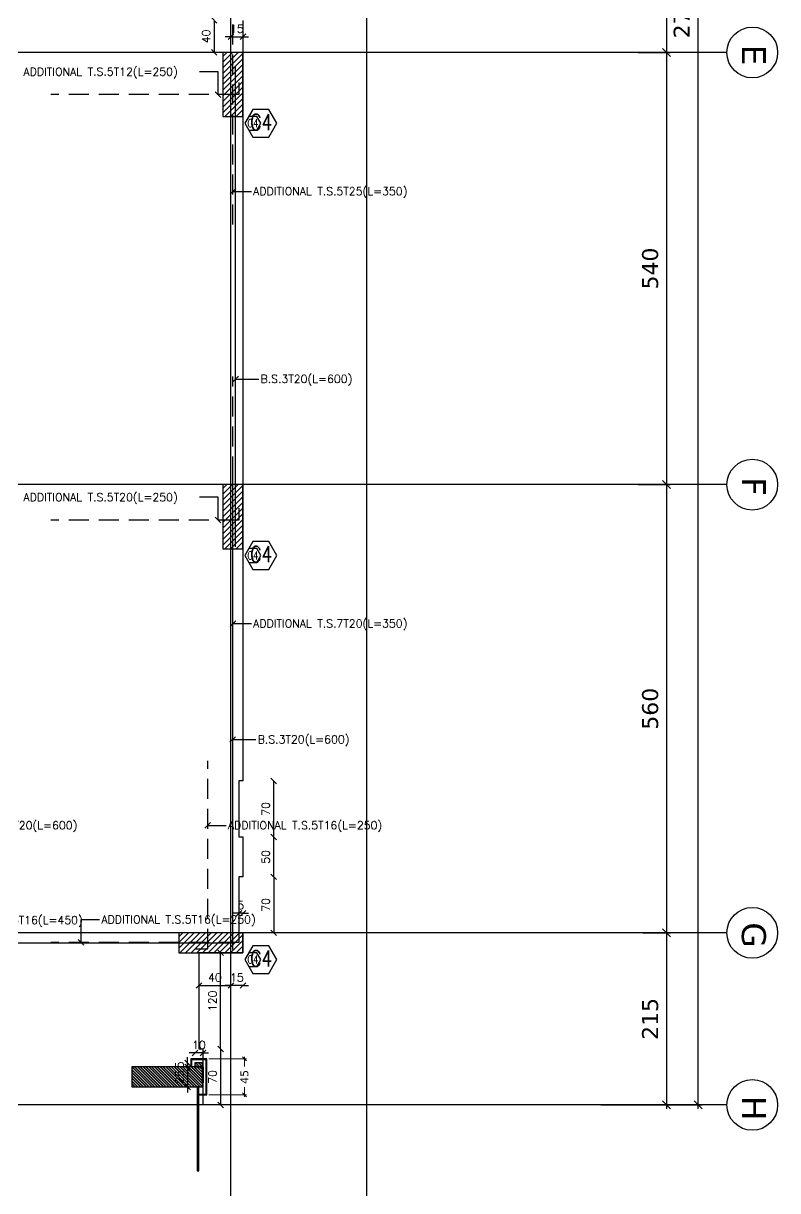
# Model space of a CAD drawing. Header units: inches. Extents: x -48 to 777, y -156 to 510.
# Drawn here: x 283.83 to 293.26, y 225.64 to 240.22 of the extents above; entities that cross this region are included whole.
import ezdxf
from ezdxf.enums import TextEntityAlignment as Align

# ---------------------------------------------------------------- set-up
doc = ezdxf.new("R2010")
doc.units = ezdxf.units.IN
doc.header["$MEASUREMENT"] = 0
doc.linetypes.add('HIDDEN', pattern=[0.375, 0.25, -0.125])
doc.layers.get('Defpoints').update_dxf_attribs({"lineweight": 5})
for name, color, linetype, lineweight in [('A-DIM', 9, 'Continuous', 5), ('A-PILLARS', 1, 'Continuous', 60), ('C-GLASS', 162, 'Continuous', 30), ('C-WOOD', 28, 'Continuous', 30), ('H-PILLARS', 61, 'Continuous', 5)]:
    doc.layers.add(name, color=color, linetype=linetype, lineweight=lineweight)
for name, color, linetype in [('Str-Axes', 8, 'Continuous'), ('str-col-hatch', 8, 'Continuous'), ('str-COL-TAG-100', 1, 'Continuous'), ('str-COL-TAG-50', 7, 'Continuous'), ('str-columns', 3, 'Continuous'), ('str-slab-bottom-reinf.', 1, 'Continuous'), ('str-slab-top', 1, 'Continuous'), ('str-sunken-slabs', 5, 'Continuous')]:
    doc.layers.add(name, color=color, linetype=linetype)
doc.styles.add('ROMAN', font='ROMANS.SHX')
doc.styles.add('ROMAND', font='verdana.ttf')
doc.styles.add('ROMANS', font='romans__.ttf', dxfattribs={"height": 0.14})
doc.dimstyles.new('M-1.100', dxfattribs={"dimtxt": 0.2, "dimasz": 0.1, "dimexe": 0.05, "dimexo": 0.05, "dimgap": 0.1, "dimtad": 1, "dimlfac": 100, "dimrnd": 0.5, "dimzin": 9, "dimdsep": 46, "dimtxsty": 'ROMAND', "dimblk": 'OBLIQUE', "dimcen": 1, "dimdle": 0.05, "dimclrd": 256, "dimclre": 256, "dimclrt": 2, "dimadec": 0, "dimazin": 0, "dimtfac": 0.666667, "dimtmove": 2, "dimatfit": 3, "dimfxl": 0.04, "dimtolj": 1, "dimtzin": 5, "dimlwd": -1, "dimlwe": -1, "dimarcsym": 0})
doc.dimstyles.new('M-1.50', dxfattribs={"dimtxt": 0.1, "dimasz": 0.05, "dimexe": 0.025, "dimexo": 0.025, "dimgap": 0.05, "dimtad": 1, "dimlfac": 100, "dimrnd": 0.5, "dimzin": 9, "dimdsep": 46, "dimtxsty": 'ROMAND', "dimblk": 'OBLIQUE', "dimcen": 1, "dimdle": 0.025, "dimclrd": 256, "dimclre": 256, "dimclrt": 2, "dimadec": 0, "dimazin": 0, "dimtfac": 0.666667, "dimtmove": 2, "dimatfit": 3, "dimfxl": 0.04, "dimtolj": 1, "dimtzin": 5, "dimlwd": -1, "dimlwe": -1, "dimarcsym": 0})
doc.dimstyles.new('structure', dxfattribs={"dimtxt": 0.1, "dimasz": 0.07, "dimexe": 0.18, "dimexo": 1, "dimgap": 0.05, "dimtad": 1, "dimdec": 1, "dimlfac": 100, "dimrnd": 0.5, "dimdsep": 46, "dimtxsty": 'ROMAN', "dimblk1": 'OBLIQUE', "dimblk2": 'OBLIQUE', "dimsah": 1, "dimcen": 0.009, "dimse1": 1, "dimse2": 1, "dimclrd": 4, "dimclre": 9, "dimclrt": 1, "dimadec": 0, "dimazin": 0, "dimtfac": 0.066667, "dimtdec": 1, "dimtix": 1, "dimtmove": 2, "dimatfit": 3, "dimldrblk": 'OBLIQUE', "dimfxl": 0.18, "dimtolj": 1, "dimarcsym": 0})
pattern_1 = [(315, (-54.95, -0.801284), (0.0176776695, 0.0176776695), [])]

# ---------------------------------------------------------------- blocks, each defined once
blk = doc.blocks.new('_Oblique')
at = {"color": 0, "linetype": 'ByBlock', "lineweight": -2}
blk.add_line((-0.5, -0.5), (0.5, 0.5), dxfattribs=at)
blk = doc.blocks.new('*D1391')
at = {"layer": 'A-DIM', "transparency": 16777216}
for p, q in [((286.152, 227.282), (286.621, 227.282)), ((286.596, 227.307), (286.596, 227.187)), ((286.152, 226.832), (286.621, 226.832)), ((286.596, 226.807), (286.596, 226.927))]:
    blk.add_line(p, q, dxfattribs=at)
at = {"layer": 'Defpoints', "color": 0, "transparency": 16777216}
for p in [(286.127, 227.282), (286.596, 227.282), (286.127, 226.832)]:
    blk.add_point(p, dxfattribs=at)
at = {"layer": 'A-DIM', "transparency": 16777216, "xscale": 0.05, "yscale": 0.05, "zscale": 0.05}
for p, rotation in [((286.596, 227.282), 90), ((286.596, 226.832), 270)]:
    blk.add_blockref('_Oblique', p, dxfattribs=dict(at, rotation=rotation))
at = {"layer": 'A-DIM', "color": 2, "transparency": 16777216, "insert": (286.596, 227.057), "char_height": 0.1, "attachment_point": 5, "rotation": 90, "style": 'ROMAND'}
blk.add_mtext('\\A1;45', dxfattribs=at)
blk = doc.blocks.new('tags')
at = {"layer": 'str-COL-TAG-100', "color": 2}
blk.add_lwpolyline([(0.125, -0.262), (0.325, -0.262), (0.425, -0.088), (0.325, 0.085), (0.125, 0.085), (0.025, -0.088)], close=True, dxfattribs=at)
at = {"layer": 'str-COL-TAG-50', "color": 2}
blk.add_lwpolyline([(0.075, -0.175), (0.175, -0.175), (0.225, -0.088), (0.175, -0.002), (0.075, -0.002), (0.025, -0.088)], close=True, dxfattribs=at)
at = {"layer": 'str-COL-TAG-100', "color": 1, "style": 'ROMANS', "width": 0.699426}
blk.add_attdef('NUMBER', text='', height=0.2, dxfattribs=at).set_placement((0.092, -0.174), (0.368, -0.174), align=Align.FIT)
at = {"layer": 'str-COL-TAG-50', "color": 1, "style": 'ROMANS', "width": 0.697102}
blk.add_attdef('NUMBER', text='', height=0.1, dxfattribs=at).set_placement((0.056, -0.138), (0.194, -0.138), align=Align.FIT)
blk = doc.blocks.new('*D1801')
at = {"layer": 'Defpoints', "color": 0, "transparency": 16777216}
for p in [(291.674, 254.058), (292.267, 254.058), (291.001, 226.707)]:
    blk.add_point(p, dxfattribs=at)
at = {"layer": 'Str-Axes', "transparency": 16777216}
for p, q in [((292.267, 226.657), (292.267, 254.108)), ((291.724, 254.058), (292.317, 254.058)), ((291.051, 226.707), (292.317, 226.707))]:
    blk.add_line(p, q, dxfattribs=at)
at = {"layer": 'Str-Axes', "transparency": 16777216, "xscale": 0.1, "yscale": 0.1, "zscale": 0.1}
for p, rotation in [((292.267, 254.058), 90), ((292.267, 226.707), 270)]:
    blk.add_blockref('_Oblique', p, dxfattribs=dict(at, rotation=rotation))
at = {"layer": 'Str-Axes', "color": 2, "transparency": 16777216, "insert": (292.063, 240.383), "char_height": 0.2, "attachment_point": 5, "rotation": 90, "style": 'ROMAND'}
blk.add_mtext('\\A1;2735', dxfattribs=at)
blk = doc.blocks.new('*D1802')
at = {"layer": 'Defpoints', "color": 0, "transparency": 16777216}
for p in [(291.468, 239.857), (291.468, 234.457), (291.872, 234.457)]:
    blk.add_point(p, dxfattribs=at)
at = {"layer": 'Str-Axes', "transparency": 16777216}
for p, q in [((291.518, 239.857), (291.922, 239.857)), ((291.872, 239.907), (291.872, 234.407)), ((291.518, 234.457), (291.922, 234.457))]:
    blk.add_line(p, q, dxfattribs=at)
at = {"layer": 'Str-Axes', "transparency": 16777216, "xscale": 0.1, "yscale": 0.1, "zscale": 0.1}
for p, rotation in [((291.872, 239.857), 90), ((291.872, 234.457), 270)]:
    blk.add_blockref('_Oblique', p, dxfattribs=dict(at, rotation=rotation))
at = {"layer": 'Str-Axes', "color": 2, "transparency": 16777216, "insert": (291.668, 237.157), "char_height": 0.2, "attachment_point": 5, "rotation": 90, "style": 'ROMAND'}
blk.add_mtext('\\A1;540', dxfattribs=at)
blk = doc.blocks.new('*D1803')
at = {"layer": 'Defpoints', "color": 0, "transparency": 16777216}
for p in [(291.468, 242.858), (291.468, 239.857), (291.872, 239.857)]:
    blk.add_point(p, dxfattribs=at)
at = {"layer": 'Str-Axes', "transparency": 16777216}
for p, q in [((291.518, 242.858), (291.922, 242.858)), ((291.872, 242.908), (291.872, 239.807)), ((291.518, 239.857), (291.922, 239.857))]:
    blk.add_line(p, q, dxfattribs=at)
at = {"layer": 'Str-Axes', "transparency": 16777216, "xscale": 0.1, "yscale": 0.1, "zscale": 0.1}
for p, rotation in [((291.872, 242.858), 90), ((291.872, 239.857), 270)]:
    blk.add_blockref('_Oblique', p, dxfattribs=dict(at, rotation=rotation))
at = {"layer": 'Str-Axes', "color": 2, "transparency": 16777216, "insert": (291.668, 241.358), "char_height": 0.2, "attachment_point": 5, "rotation": 90, "style": 'ROMAND'}
blk.add_mtext('\\A1;300', dxfattribs=at)
blk = doc.blocks.new('*D1807')
at = {"layer": 'Defpoints', "color": 0, "transparency": 16777216}
for p in [(291.526, 234.457), (291.872, 228.857), (291.9, 228.857)]:
    blk.add_point(p, dxfattribs=at)
at = {"layer": 'Str-Axes', "transparency": 16777216}
for p, q in [((291.576, 234.457), (291.922, 234.457)), ((291.872, 234.507), (291.872, 228.807)), ((291.85, 228.857), (291.822, 228.857))]:
    blk.add_line(p, q, dxfattribs=at)
at = {"layer": 'Str-Axes', "transparency": 16777216, "xscale": 0.1, "yscale": 0.1, "zscale": 0.1}
for p, rotation in [((291.872, 234.457), 90), ((291.872, 228.857), 270)]:
    blk.add_blockref('_Oblique', p, dxfattribs=dict(at, rotation=rotation))
at = {"layer": 'Str-Axes', "color": 2, "transparency": 16777216, "insert": (291.668, 231.657), "char_height": 0.2, "attachment_point": 5, "rotation": 90, "style": 'ROMAND'}
blk.add_mtext('\\A1;560', dxfattribs=at)
blk = doc.blocks.new('*D1808')
at = {"layer": 'Defpoints', "color": 0, "transparency": 16777216}
for p in [(291.526, 228.857), (291.67, 226.707), (291.872, 226.707)]:
    blk.add_point(p, dxfattribs=at)
at = {"layer": 'Str-Axes', "transparency": 16777216}
for p, q in [((291.576, 228.857), (291.922, 228.857)), ((291.872, 228.907), (291.872, 226.657)), ((291.72, 226.707), (291.922, 226.707))]:
    blk.add_line(p, q, dxfattribs=at)
at = {"layer": 'Str-Axes', "transparency": 16777216, "xscale": 0.1, "yscale": 0.1, "zscale": 0.1}
for p, rotation in [((291.872, 228.857), 90), ((291.872, 226.707), 270)]:
    blk.add_blockref('_Oblique', p, dxfattribs=dict(at, rotation=rotation))
at = {"layer": 'Str-Axes', "color": 2, "transparency": 16777216, "insert": (291.668, 227.782), "char_height": 0.2, "attachment_point": 5, "rotation": 90, "style": 'ROMAND'}
blk.add_mtext('\\A1;215', dxfattribs=at)
blk = doc.blocks.new('*D1822')
at = {"layer": 'Defpoints', "color": 0, "transparency": 16777216}
for p in [(291.674, 254.058), (292.267, 254.058), (291.001, 226.707)]:
    blk.add_point(p, dxfattribs=at)
at = {"layer": 'Str-Axes', "transparency": 16777216}
for p, q in [((292.267, 226.657), (292.267, 254.108)), ((291.724, 254.058), (292.317, 254.058)), ((291.051, 226.707), (292.317, 226.707))]:
    blk.add_line(p, q, dxfattribs=at)
at = {"layer": 'Str-Axes', "transparency": 16777216, "xscale": 0.1, "yscale": 0.1, "zscale": 0.1}
for p, rotation in [((292.267, 254.058), 90), ((292.267, 226.707), 270)]:
    blk.add_blockref('_Oblique', p, dxfattribs=dict(at, rotation=rotation))
at = {"layer": 'Str-Axes', "color": 2, "transparency": 16777216, "insert": (292.063, 240.383), "char_height": 0.2, "attachment_point": 5, "rotation": 90, "style": 'ROMAND'}
blk.add_mtext('\\A1;2735', dxfattribs=at)
blk = doc.blocks.new('*D1817')
at = {"layer": 'Defpoints', "color": 0, "transparency": 16777216}
for p in [(291.468, 239.857), (291.468, 234.457), (291.872, 234.457)]:
    blk.add_point(p, dxfattribs=at)
at = {"layer": 'Str-Axes', "transparency": 16777216}
for p, q in [((291.518, 239.857), (291.922, 239.857)), ((291.872, 239.907), (291.872, 234.407)), ((291.518, 234.457), (291.922, 234.457))]:
    blk.add_line(p, q, dxfattribs=at)
at = {"layer": 'Str-Axes', "transparency": 16777216, "xscale": 0.1, "yscale": 0.1, "zscale": 0.1}
for p, rotation in [((291.872, 239.857), 90), ((291.872, 234.457), 270)]:
    blk.add_blockref('_Oblique', p, dxfattribs=dict(at, rotation=rotation))
at = {"layer": 'Str-Axes', "color": 2, "transparency": 16777216, "insert": (291.668, 237.157), "char_height": 0.2, "attachment_point": 5, "rotation": 90, "style": 'ROMAND'}
blk.add_mtext('\\A1;540', dxfattribs=at)
blk = doc.blocks.new('*D1818')
at = {"layer": 'Defpoints', "color": 0, "transparency": 16777216}
for p in [(291.468, 242.858), (291.468, 239.857), (291.872, 239.857)]:
    blk.add_point(p, dxfattribs=at)
at = {"layer": 'Str-Axes', "transparency": 16777216}
for p, q in [((291.518, 242.858), (291.922, 242.858)), ((291.872, 242.908), (291.872, 239.807)), ((291.518, 239.857), (291.922, 239.857))]:
    blk.add_line(p, q, dxfattribs=at)
at = {"layer": 'Str-Axes', "transparency": 16777216, "xscale": 0.1, "yscale": 0.1, "zscale": 0.1}
for p, rotation in [((291.872, 242.858), 90), ((291.872, 239.857), 270)]:
    blk.add_blockref('_Oblique', p, dxfattribs=dict(at, rotation=rotation))
at = {"layer": 'Str-Axes', "color": 2, "transparency": 16777216, "insert": (291.668, 241.358), "char_height": 0.2, "attachment_point": 5, "rotation": 90, "style": 'ROMAND'}
blk.add_mtext('\\A1;300', dxfattribs=at)
blk = doc.blocks.new('*D1824')
at = {"layer": 'Defpoints', "color": 0, "transparency": 16777216}
for p in [(291.526, 234.457), (291.872, 228.857), (291.9, 228.857)]:
    blk.add_point(p, dxfattribs=at)
at = {"layer": 'Str-Axes', "transparency": 16777216}
for p, q in [((291.576, 234.457), (291.922, 234.457)), ((291.872, 234.507), (291.872, 228.807)), ((291.85, 228.857), (291.822, 228.857))]:
    blk.add_line(p, q, dxfattribs=at)
at = {"layer": 'Str-Axes', "transparency": 16777216, "xscale": 0.1, "yscale": 0.1, "zscale": 0.1}
for p, rotation in [((291.872, 234.457), 90), ((291.872, 228.857), 270)]:
    blk.add_blockref('_Oblique', p, dxfattribs=dict(at, rotation=rotation))
at = {"layer": 'Str-Axes', "color": 2, "transparency": 16777216, "insert": (291.668, 231.657), "char_height": 0.2, "attachment_point": 5, "rotation": 90, "style": 'ROMAND'}
blk.add_mtext('\\A1;560', dxfattribs=at)
blk = doc.blocks.new('*D1821')
at = {"layer": 'Defpoints', "color": 0, "transparency": 16777216}
for p in [(291.526, 228.857), (291.67, 226.707), (291.872, 226.707)]:
    blk.add_point(p, dxfattribs=at)
at = {"layer": 'Str-Axes', "transparency": 16777216}
for p, q in [((291.576, 228.857), (291.922, 228.857)), ((291.872, 228.907), (291.872, 226.657)), ((291.72, 226.707), (291.922, 226.707))]:
    blk.add_line(p, q, dxfattribs=at)
at = {"layer": 'Str-Axes', "transparency": 16777216, "xscale": 0.1, "yscale": 0.1, "zscale": 0.1}
for p, rotation in [((291.872, 228.857), 90), ((291.872, 226.707), 270)]:
    blk.add_blockref('_Oblique', p, dxfattribs=dict(at, rotation=rotation))
at = {"layer": 'Str-Axes', "color": 2, "transparency": 16777216, "insert": (291.668, 227.782), "char_height": 0.2, "attachment_point": 5, "rotation": 90, "style": 'ROMAND'}
blk.add_mtext('\\A1;215', dxfattribs=at)
blk = doc.blocks.new('*D2077')
at = {"layer": 'Defpoints', "color": 0, "transparency": 16777216}
for p in [(285.977, 227.356), (285.977, 227.232), (286.077, 227.232)]:
    blk.add_point(p, dxfattribs=at)
at = {"layer": 'str-sunken-slabs', "color": 4, "lineweight": -2, "transparency": 16777216}
for p, q in [((285.977, 227.356), (285.907, 227.356)), ((286.077, 227.356), (285.977, 227.356)), ((286.077, 227.356), (286.147, 227.356))]:
    blk.add_line(p, q, dxfattribs=at)
at = {"layer": 'str-sunken-slabs', "color": 4, "lineweight": -2, "transparency": 16777216, "xscale": 0.07, "yscale": 0.07, "zscale": 0.07}
for p, rotation in [((285.977, 227.356), 359.9999999968082), ((286.077, 227.356), 179.9999999968082)]:
    blk.add_blockref('_Oblique', p, dxfattribs=dict(at, rotation=rotation))
at = {"layer": 'str-sunken-slabs', "color": 1, "transparency": 16777216, "insert": (286.027, 227.456), "char_height": 0.1, "attachment_point": 5, "rotation": 360, "style": 'ROMAN'}
blk.add_mtext('\\A1;10', dxfattribs=at)
blk = doc.blocks.new('*D2078')
at = {"layer": 'Defpoints', "color": 0, "transparency": 16777216}
for p in [(285.977, 227.232), (285.886, 227.182), (285.977, 227.182)]:
    blk.add_point(p, dxfattribs=at)
at = {"layer": 'str-sunken-slabs', "color": 4, "lineweight": -2, "transparency": 16777216}
for p, q in [((285.886, 227.232), (285.886, 227.302)), ((285.886, 227.232), (285.886, 227.182)), ((285.886, 227.182), (285.886, 227.112))]:
    blk.add_line(p, q, dxfattribs=at)
at = {"layer": 'str-sunken-slabs', "color": 4, "lineweight": -2, "transparency": 16777216, "xscale": 0.07, "yscale": 0.07, "zscale": 0.07}
for p, rotation in [((285.886, 227.232), 270), ((285.886, 227.182), 90)]:
    blk.add_blockref('_Oblique', p, dxfattribs=dict(at, rotation=rotation))
at = {"layer": 'str-sunken-slabs', "color": 1, "transparency": 16777216, "insert": (285.786, 227.207), "char_height": 0.1, "attachment_point": 5, "rotation": 90, "style": 'ROMAN'}
blk.add_mtext('\\A1;5', dxfattribs=at)
blk = doc.blocks.new('*D2079')
at = {"layer": 'Defpoints', "color": 0, "transparency": 16777216}
for p in [(285.977, 227.182), (285.886, 226.932), (285.977, 226.932)]:
    blk.add_point(p, dxfattribs=at)
at = {"layer": 'str-sunken-slabs', "color": 4, "lineweight": -2, "transparency": 16777216}
for p, q in [((285.886, 227.182), (285.886, 227.252)), ((285.886, 227.182), (285.886, 226.932)), ((285.886, 226.932), (285.886, 226.862))]:
    blk.add_line(p, q, dxfattribs=at)
at = {"layer": 'str-sunken-slabs', "color": 4, "lineweight": -2, "transparency": 16777216, "xscale": 0.07, "yscale": 0.07, "zscale": 0.07}
for p, rotation in [((285.886, 227.182), 270), ((285.886, 226.932), 90)]:
    blk.add_blockref('_Oblique', p, dxfattribs=dict(at, rotation=rotation))
at = {"layer": 'str-sunken-slabs', "color": 1, "transparency": 16777216, "insert": (285.786, 227.057), "char_height": 0.1, "attachment_point": 5, "rotation": 90, "style": 'ROMAN'}
blk.add_mtext('\\A1;25', dxfattribs=at)
blk = doc.blocks.new('*D2127')
at = {"layer": 'Defpoints', "color": 0, "transparency": 16777216}
for p in [(286.527, 240.257), (286.218, 239.857), (286.527, 239.857)]:
    blk.add_point(p, dxfattribs=at)
at = {"layer": 'str-sunken-slabs', "color": 4, "lineweight": -2, "transparency": 16777216}
blk.add_line((286.218, 240.257), (286.218, 239.857), dxfattribs=at)
at = {"layer": 'str-sunken-slabs', "color": 4, "lineweight": -2, "transparency": 16777216, "xscale": 0.07, "yscale": 0.07, "zscale": 0.07}
for p, rotation in [((286.218, 240.257), 90), ((286.218, 239.857), 270)]:
    blk.add_blockref('_Oblique', p, dxfattribs=dict(at, rotation=rotation))
at = {"layer": 'str-sunken-slabs', "color": 1, "transparency": 16777216, "insert": (286.118, 240.057), "char_height": 0.1, "attachment_point": 5, "rotation": 90, "style": 'ROMAN'}
blk.add_mtext('\\A1;40', dxfattribs=at)
blk = doc.blocks.new('*D2129')
at = {"layer": 'Defpoints', "color": 0, "transparency": 16777216}
for p in [(286.427, 240.054), (286.577, 240.054), (286.577, 240.054)]:
    blk.add_point(p, dxfattribs=at)
at = {"layer": 'str-sunken-slabs', "color": 4, "lineweight": -2, "transparency": 16777216}
for p, q in [((286.427, 240.054), (286.357, 240.054)), ((286.427, 240.054), (286.577, 240.054)), ((286.577, 240.054), (286.647, 240.054))]:
    blk.add_line(p, q, dxfattribs=at)
at = {"layer": 'str-sunken-slabs', "color": 4, "lineweight": -2, "transparency": 16777216, "xscale": 0.07, "yscale": 0.07, "zscale": 0.07}
blk.add_blockref('_Oblique', (286.427, 240.054), dxfattribs=at)
at = {"layer": 'str-sunken-slabs', "color": 4, "lineweight": -2, "transparency": 16777216, "xscale": 0.07, "yscale": 0.07, "zscale": 0.07, "rotation": 180}
blk.add_blockref('_Oblique', (286.577, 240.054), dxfattribs=at)
at = {"layer": 'str-sunken-slabs', "color": 1, "transparency": 16777216, "insert": (286.502, 240.154), "char_height": 0.1, "attachment_point": 5, "style": 'ROMAN'}
blk.add_mtext('\\A1;15', dxfattribs=at)
blk = doc.blocks.new('*D2131')
at = {"layer": 'Defpoints', "color": 0, "transparency": 16777216}
for p in [(286.527, 229.557), (286.527, 228.857), (286.962, 228.857)]:
    blk.add_point(p, dxfattribs=at)
at = {"layer": 'str-sunken-slabs', "color": 4, "lineweight": -2, "transparency": 16777216}
blk.add_line((286.962, 229.557), (286.962, 228.857), dxfattribs=at)
at = {"layer": 'str-sunken-slabs', "color": 4, "lineweight": -2, "transparency": 16777216, "xscale": 0.07, "yscale": 0.07, "zscale": 0.07}
for p, rotation in [((286.962, 229.557), 90), ((286.962, 228.857), 270)]:
    blk.add_blockref('_Oblique', p, dxfattribs=dict(at, rotation=rotation))
at = {"layer": 'str-sunken-slabs', "color": 1, "transparency": 16777216, "insert": (286.862, 229.207), "char_height": 0.1, "attachment_point": 5, "rotation": 90, "style": 'ROMAN'}
blk.add_mtext('\\A1;70', dxfattribs=at)
blk = doc.blocks.new('*D2132')
at = {"layer": 'Defpoints', "color": 0, "transparency": 16777216}
for p in [(286.577, 230.056), (286.962, 230.056), (286.577, 229.557)]:
    blk.add_point(p, dxfattribs=at)
at = {"layer": 'str-sunken-slabs', "color": 4, "lineweight": -2, "transparency": 16777216}
blk.add_line((286.962, 229.557), (286.962, 230.056), dxfattribs=at)
at = {"layer": 'str-sunken-slabs', "color": 4, "lineweight": -2, "transparency": 16777216, "xscale": 0.07, "yscale": 0.07, "zscale": 0.07}
for p, rotation in [((286.962, 230.056), 90), ((286.962, 229.557), 270)]:
    blk.add_blockref('_Oblique', p, dxfattribs=dict(at, rotation=rotation))
at = {"layer": 'str-sunken-slabs', "color": 1, "transparency": 16777216, "insert": (286.862, 229.806), "char_height": 0.1, "attachment_point": 5, "rotation": 90, "style": 'ROMAN'}
blk.add_mtext('\\A1;50', dxfattribs=at)
blk = doc.blocks.new('*D2133')
at = {"layer": 'Defpoints', "color": 0, "transparency": 16777216}
for p in [(286.577, 230.756), (286.962, 230.756), (286.577, 230.056)]:
    blk.add_point(p, dxfattribs=at)
at = {"layer": 'str-sunken-slabs', "color": 4, "lineweight": -2, "transparency": 16777216}
blk.add_line((286.962, 230.056), (286.962, 230.756), dxfattribs=at)
at = {"layer": 'str-sunken-slabs', "color": 4, "lineweight": -2, "transparency": 16777216, "xscale": 0.07, "yscale": 0.07, "zscale": 0.07}
for p, rotation in [((286.962, 230.756), 90), ((286.962, 230.056), 270)]:
    blk.add_blockref('_Oblique', p, dxfattribs=dict(at, rotation=rotation))
at = {"layer": 'str-sunken-slabs', "color": 1, "transparency": 16777216, "insert": (286.862, 230.406), "char_height": 0.1, "attachment_point": 5, "rotation": 90, "style": 'ROMAN'}
blk.add_mtext('\\A1;70', dxfattribs=at)
blk = doc.blocks.new('*D2134')
at = {"layer": 'Defpoints', "color": 0, "transparency": 16777216}
for p in [(286.527, 229.101), (286.527, 228.857), (286.577, 228.857)]:
    blk.add_point(p, dxfattribs=at)
at = {"layer": 'str-sunken-slabs', "color": 4, "lineweight": -2, "transparency": 16777216}
for p, q in [((286.527, 229.101), (286.457, 229.101)), ((286.577, 229.101), (286.527, 229.101)), ((286.577, 229.101), (286.647, 229.101))]:
    blk.add_line(p, q, dxfattribs=at)
at = {"layer": 'str-sunken-slabs', "color": 4, "lineweight": -2, "transparency": 16777216, "xscale": 0.07, "yscale": 0.07, "zscale": 0.07}
blk.add_blockref('_Oblique', (286.527, 229.101), dxfattribs=at)
at = {"layer": 'str-sunken-slabs', "color": 4, "lineweight": -2, "transparency": 16777216, "xscale": 0.07, "yscale": 0.07, "zscale": 0.07, "rotation": 180}
blk.add_blockref('_Oblique', (286.577, 229.101), dxfattribs=at)
at = {"layer": 'str-sunken-slabs', "color": 1, "transparency": 16777216, "insert": (286.552, 229.201), "char_height": 0.1, "attachment_point": 5, "style": 'ROMAN'}
blk.add_mtext('\\A1;5', dxfattribs=at)
blk = doc.blocks.new('*D2135')
at = {"layer": 'Defpoints', "color": 0, "transparency": 16777216}
for p in [(286.027, 228.199), (286.427, 228.199), (286.427, 228.199)]:
    blk.add_point(p, dxfattribs=at)
at = {"layer": 'str-sunken-slabs', "color": 4, "lineweight": -2, "transparency": 16777216}
blk.add_line((286.027, 228.199), (286.427, 228.199), dxfattribs=at)
at = {"layer": 'str-sunken-slabs', "color": 4, "lineweight": -2, "transparency": 16777216, "xscale": 0.07, "yscale": 0.07, "zscale": 0.07, "rotation": 180}
blk.add_blockref('_Oblique', (286.027, 228.199), dxfattribs=at)
at = {"layer": 'str-sunken-slabs', "color": 4, "lineweight": -2, "transparency": 16777216, "xscale": 0.07, "yscale": 0.07, "zscale": 0.07}
blk.add_blockref('_Oblique', (286.427, 228.199), dxfattribs=at)
at = {"layer": 'str-sunken-slabs', "color": 1, "transparency": 16777216, "insert": (286.227, 228.299), "char_height": 0.1, "attachment_point": 5, "style": 'ROMAN'}
blk.add_mtext('\\A1;40', dxfattribs=at)
blk = doc.blocks.new('*D2136')
at = {"layer": 'Defpoints', "color": 0, "transparency": 16777216}
for p in [(286.427, 228.799), (286.577, 228.799), (286.427, 228.199)]:
    blk.add_point(p, dxfattribs=at)
at = {"layer": 'str-sunken-slabs', "color": 4, "lineweight": -2, "transparency": 16777216}
for p, q in [((286.427, 228.199), (286.357, 228.199)), ((286.577, 228.199), (286.427, 228.199)), ((286.577, 228.199), (286.647, 228.199))]:
    blk.add_line(p, q, dxfattribs=at)
at = {"layer": 'str-sunken-slabs', "color": 4, "lineweight": -2, "transparency": 16777216, "xscale": 0.07, "yscale": 0.07, "zscale": 0.07}
blk.add_blockref('_Oblique', (286.427, 228.199), dxfattribs=at)
at = {"layer": 'str-sunken-slabs', "color": 4, "lineweight": -2, "transparency": 16777216, "xscale": 0.07, "yscale": 0.07, "zscale": 0.07, "rotation": 180}
blk.add_blockref('_Oblique', (286.577, 228.199), dxfattribs=at)
at = {"layer": 'str-sunken-slabs', "color": 1, "transparency": 16777216, "insert": (286.502, 228.299), "char_height": 0.1, "attachment_point": 5, "style": 'ROMAN'}
blk.add_mtext('\\A1;15', dxfattribs=at)
blk = doc.blocks.new('*D2197')
at = {"layer": 'Defpoints', "color": 0, "transparency": 16777216}
for p in [(286.077, 227.407), (286.077, 226.707), (286.298, 226.707)]:
    blk.add_point(p, dxfattribs=at)
at = {"layer": 'str-sunken-slabs', "color": 4, "lineweight": -2, "transparency": 16777216}
blk.add_line((286.298, 227.407), (286.298, 226.707), dxfattribs=at)
at = {"layer": 'str-sunken-slabs', "color": 4, "lineweight": -2, "transparency": 16777216, "xscale": 0.07, "yscale": 0.07, "zscale": 0.07}
for p, rotation in [((286.298, 227.407), 90), ((286.298, 226.707), 270)]:
    blk.add_blockref('_Oblique', p, dxfattribs=dict(at, rotation=rotation))
at = {"layer": 'str-sunken-slabs', "color": 1, "transparency": 16777216, "insert": (286.198, 227.057), "char_height": 0.1, "attachment_point": 5, "rotation": 90, "style": 'ROMAN'}
blk.add_mtext('\\A1;70', dxfattribs=at)
blk = doc.blocks.new('*D2198')
at = {"layer": 'Defpoints', "color": 0, "transparency": 16777216}
for p in [(286.077, 228.607), (286.298, 228.607), (286.077, 227.406)]:
    blk.add_point(p, dxfattribs=at)
at = {"layer": 'str-sunken-slabs', "color": 4, "lineweight": -2, "transparency": 16777216}
blk.add_line((286.298, 227.406), (286.298, 228.607), dxfattribs=at)
at = {"layer": 'str-sunken-slabs', "color": 4, "lineweight": -2, "transparency": 16777216, "xscale": 0.07, "yscale": 0.07, "zscale": 0.07}
for p, rotation in [((286.298, 228.607), 90), ((286.298, 227.406), 270)]:
    blk.add_blockref('_Oblique', p, dxfattribs=dict(at, rotation=rotation))
at = {"layer": 'str-sunken-slabs', "color": 1, "transparency": 16777216, "insert": (286.198, 228.007), "char_height": 0.1, "attachment_point": 5, "rotation": 90, "style": 'ROMAN'}
blk.add_mtext('\\A1;120', dxfattribs=at)

msp = doc.modelspace()

# ---------------------------------------------------------------- hatches: boundary and pattern name
at = {"layer": 'H-PILLARS'}
h = msp.add_hatch(dxfattribs=at)
h.set_pattern_fill('ANSI31', color=256, scale=0.2, angle=270)
h.paths.add_polyline_path([(285.18807, 227.18187), (285.18807, 226.93187), (286.07678, 226.93187), (286.07678, 227.18187)], flags=16)
h.paths.add_polyline_path([(286.07678, 227.18187), (286.07678, 227.23191), (285.97678, 227.23191), (285.97678, 227.18187)], flags=17)
at = {"layer": 'str-col-hatch'}
h = msp.add_hatch(dxfattribs=at)
h.set_pattern_fill('ANSI31', color=256, scale=0.4)
h.set_pattern_definition([(45, (-409.80302, 188.347635), (-0.035355339, 0.035355339), [])])
h.paths.add_polyline_path([(286.32678, 239.85688), (286.32678, 239.05688), (286.57678, 239.05688), (286.57678, 239.85688)])
h = msp.add_hatch(dxfattribs=at)
h.set_pattern_fill('ANSI31', color=256, scale=0.4)
h.set_pattern_definition([(45, (-409.80302, 182.947635), (-0.035355339, 0.035355339), [])])
h.paths.add_polyline_path([(286.32678, 234.45688), (286.32678, 233.65688), (286.57678, 233.65688), (286.57678, 234.45688)])
h = msp.add_hatch(dxfattribs=at)
h.set_pattern_fill('ANSI31', color=256, scale=0.4)
h.set_pattern_definition([(45, (-409.80302, 177.897635), (-0.035355339, 0.035355339), [])])
h.paths.add_polyline_path([(285.77678, 228.85688), (285.77678, 228.60688), (286.57678, 228.60688), (286.57678, 228.85688)])
at = {"layer": 'str-sunken-slabs'}
h = msp.add_hatch(dxfattribs=at)
h.set_pattern_fill('ANSI31', color=8, scale=0.2, angle=270)
h.set_pattern_definition(pattern_1)
h.paths.add_polyline_path([(286.07678, 227.18187), (286.07678, 227.23191), (285.97678, 227.23191), (285.97678, 227.18187)], flags=17)
h = msp.add_hatch(dxfattribs=at)
h.set_pattern_fill('ANSI31', color=8, scale=0.2, angle=270)
h.set_pattern_definition(pattern_1)
h.paths.add_polyline_path([(285.18807, 226.93187), (285.18807, 227.18187), (286.07678, 227.18187), (286.07678, 226.93187)], flags=17)

# ---------------------------------------------------------------- linework, layer by layer
at = {"layer": 'A-PILLARS'}
msp.add_line((286.07678, 226.98187), (286.07678, 227.18187), dxfattribs=at)
at = {"layer": 'C-GLASS'}
msp.add_lwpolyline([(286.00678, 225.88187), (286.02678, 225.88187), (286.02678, 226.93187), (286.00678, 226.93187)], close=True, dxfattribs=at)
at = {"layer": 'C-WOOD'}
for points in [[(286.02678, 226.83187), (286.12678, 226.83187), (286.12678, 227.28191), (285.92678, 227.28191), (285.92678, 227.18187)], [(286.02678, 226.84187), (286.11678, 226.84187), (286.11678, 227.27191), (285.93678, 227.27191), (285.93678, 227.18187)]]:
    msp.add_lwpolyline(points, dxfattribs=at)
at = {"layer": 'Str-Axes', "ltscale": 0.1}
for p, q in [((286.42678, 221.25688), (286.42678, 260.35831)), ((288.12678, 221.25688), (288.12678, 260.35831)), ((292.62657, 239.85688), (264.32678, 239.85688)), ((292.62657, 234.45688), (264.32678, 234.45688)), ((292.62657, 228.85688), (264.32678, 228.85688)), ((292.62657, 226.70688), (264.32678, 226.70688))]:
    msp.add_line(p, q, dxfattribs=at)
at = {"layer": 'Str-Axes', "linetype": 'Continuous'}
for centre in [(292.94381, 239.85688), (292.94381, 234.45688), (292.94381, 228.85688), (292.94381, 226.70688)]:
    msp.add_circle(centre, 0.31723, dxfattribs=at)
at = {"layer": 'str-columns'}
for points in [[(286.32678, 239.05688), (286.57678, 239.05688), (286.57678, 239.85688), (286.32678, 239.85688)], [(286.32678, 233.65688), (286.57678, 233.65688), (286.57678, 234.45688), (286.32678, 234.45688)], [(286.57678, 228.60688), (286.57678, 228.85688), (285.77678, 228.85688), (285.77678, 228.60688)]]:
    msp.add_lwpolyline(points, close=True, dxfattribs=at)
at = {"layer": 'str-slab-bottom-reinf.'}
for p, q in [((286.48598, 233.67889), (286.48598, 239.67889)), ((286.4504, 228.64993), (286.4504, 234.64993)), ((281.97394, 228.73027), (286.47394, 228.73027))]:
    msp.add_line(p, q, dxfattribs=at)
at = {"layer": 'str-slab-top', "linetype": 'HIDDEN'}
for p, q in [((286.45178, 237.70688), (286.45178, 241.20688)), ((286.45178, 232.30688), (286.45178, 235.80688))]:
    msp.add_line(p, q, dxfattribs=at)
for points in [[(286.52678, 239.48095), (286.52678, 239.33095), (284.17678, 239.33095)], [(286.52678, 234.16423), (286.52678, 234.01423), (284.17678, 234.01423)], [(285.98679, 228.65688), (286.13679, 228.65688), (286.13679, 231.00688)], [(286.52678, 228.88796), (286.52678, 228.73796), (284.17678, 228.73796)]]:
    msp.add_lwpolyline(points, dxfattribs=at)
at = {"layer": 'str-sunken-slabs'}
msp.add_lwpolyline([(286.57678, 240.25688), (286.57678, 230.75605), (286.52678, 230.75605), (286.52678, 230.05605), (286.57678, 230.05605), (286.57678, 229.55688), (286.52678, 229.55688), (286.52678, 228.85688), (286.57678, 228.85688), (286.57678, 228.60688), (286.02678, 228.60688), (286.02678, 227.40688), (286.07678, 227.40688), (286.07678, 226.70688), (281.5458, 226.70688), (281.5458, 226.70688), (278.80775, 226.70688), (278.80775, 226.70688), (274.27678, 226.70688), (274.27678, 227.40688), (274.32678, 227.40688), (274.32678, 228.60688), (273.77678, 228.60688), (273.77678, 240.25696)], dxfattribs=at)
for points in [[(286.07678, 227.18187), (286.07678, 227.23191), (285.97678, 227.23191), (285.97678, 227.18187)], [(285.18807, 227.18187), (285.18807, 226.93187), (286.07678, 226.93187), (286.07678, 227.18187)]]:
    msp.add_lwpolyline(points, close=True, dxfattribs=at)

# ---------------------------------------------------------------- block references
at = {"layer": 'str-columns'}
ref = msp.add_blockref('tags', (286.57678, 239.06073), dxfattribs=at)
ref.add_attrib('NUMBER', 'C4', dxfattribs={"layer": 'str-COL-TAG-50', "color": 1, "height": 0.1, "style": 'ROMANS', "width": 0.63631}).set_placement((286.63297, 238.92323), (286.77056, 238.92323), align=Align.FIT)
ref.add_attrib('NUMBER', 'C4', dxfattribs={"layer": 'str-COL-TAG-100', "color": 1, "height": 0.2, "style": 'ROMANS', "width": 0.638431}).set_placement((286.66862, 238.88667), (286.94471, 238.88667), align=Align.FIT)
ref = msp.add_blockref('tags', (286.57678, 233.66073), dxfattribs=at)
ref.add_attrib('NUMBER', 'C4', dxfattribs={"layer": 'str-COL-TAG-50', "color": 1, "height": 0.1, "style": 'ROMANS', "width": 0.63631}).set_placement((286.63297, 233.52323), (286.77056, 233.52323), align=Align.FIT)
ref.add_attrib('NUMBER', 'C4', dxfattribs={"layer": 'str-COL-TAG-100', "color": 1, "height": 0.2, "style": 'ROMANS', "width": 0.638431}).set_placement((286.66862, 233.48667), (286.94471, 233.48667), align=Align.FIT)
ref = msp.add_blockref('tags', (286.57678, 228.61073), dxfattribs=at)
ref.add_attrib('NUMBER', 'C4', dxfattribs={"layer": 'str-COL-TAG-50', "color": 1, "height": 0.1, "style": 'ROMANS', "width": 0.63631}).set_placement((286.63297, 228.47323), (286.77056, 228.47323), align=Align.FIT)
ref.add_attrib('NUMBER', 'C4', dxfattribs={"layer": 'str-COL-TAG-100', "color": 1, "height": 0.2, "style": 'ROMANS', "width": 0.638431}).set_placement((286.66862, 228.43667), (286.94471, 228.43667), align=Align.FIT)

# ---------------------------------------------------------------- texts
at = {"layer": 'Str-Axes', "char_height": 0.3, "width": 5.0170833, "attachment_point": 1, "rotation": 270, "style": 'ROMAND'}
for s, insert in [('\\pi2.4097;E', (293.11375, 242.36421)), ('\\pi2.4127;F', (293.11375, 236.96421)), ('\\pi2.3749;G', (293.11375, 231.36421)), ('\\pi2.3938;H', (293.11375, 229.21421))]:
    msp.add_mtext(s, dxfattribs=dict(at, insert=insert))
at = {"layer": 'str-slab-bottom-reinf.', "style": 'ROMAN'}
for s, p in [('B.S.3T20(L=600)', (286.79721, 235.72773)), ('B.S.3T20(L=600)', (286.76163, 231.22404)), ('B.S.3T16(L=450)', (283.42788, 228.96607))]:
    msp.add_text(s, height=0.1, dxfattribs=at).set_placement(p)
at = {"layer": 'str-slab-top', "style": 'ROMAN'}
for s, p in [('ADDITIONAL T.S.5T12(L=250)', (283.83472, 239.56675)), ('ADDITIONAL T.S.5T25(L=350)', (286.70516, 238.07247)), ('ADDITIONAL T.S.5T20(L=250)', (283.83472, 234.25003)), ('ADDITIONAL T.S.7T20(L=350)', (286.70516, 232.67247)), ('ADDITIONAL T.S.5T20(L=600)', (282.58016, 230.1506)), ('ADDITIONAL T.S.5T16(L=250)', (286.39018, 230.1506)), ('ADDITIONAL T.S.5T16(L=250)', (284.80925, 228.97376))]:
    msp.add_text(s, height=0.1, dxfattribs=at).set_placement(p)

# ---------------------------------------------------------------- dimensions: what is measured, and where the dimension line sits
at = {"layer": 'A-DIM'}
dim = msp.add_linear_dim(base=(286.59562, 227.28191), p1=(286.12678, 226.83187), p2=(286.12678, 227.28191), angle=270, dimstyle='M-1.50', override={"dimtad": 0}, dxfattribs=at)
dim.commit()
dim.dimension.update_dxf_attribs({"geometry": '*D1391', "text_midpoint": (286.59562, 227.05689)})
at = {"layer": 'Str-Axes'}
for base, p1, p2, picture, middle in [((292.26705, 254.05831), (291.00131, 226.70688), (291.67401, 254.05831), '*D1801', (292.06288, 240.3826)), ((292.26705, 254.05831), (291.00131, 226.70688), (291.67401, 254.05831), '*D1822', (292.06288, 240.3826)), ((291.87245, 239.85688), (291.4677, 242.85845), (291.4677, 239.85688), '*D1803', (291.66829, 241.35767)), ((291.87245, 239.85688), (291.4677, 242.85845), (291.4677, 239.85688), '*D1818', (291.66829, 241.35767)), ((291.87245, 234.45688), (291.4677, 239.85688), (291.4677, 234.45688), '*D1802', (291.66835, 237.15688)), ((291.87245, 234.45688), (291.4677, 239.85688), (291.4677, 234.45688), '*D1817', (291.66835, 237.15688)), ((291.87245, 228.85688), (291.52604, 234.45688), (291.90009, 228.85688), '*D1807', (291.66835, 231.65688)), ((291.87245, 228.85688), (291.52604, 234.45688), (291.90009, 228.85688), '*D1824', (291.66835, 231.65688)), ((291.87245, 226.70688), (291.52604, 228.85688), (291.66965, 226.70688), '*D1808', (291.66829, 227.78188)), ((291.87245, 226.70688), (291.52604, 228.85688), (291.66965, 226.70688), '*D1821', (291.66829, 227.78188))]:
    dim = msp.add_linear_dim(base=base, p1=p1, p2=p2, angle=90, dimstyle='M-1.100', dxfattribs=at)
    dim.commit()
    dim.dimension.update_dxf_attribs({"geometry": picture, "text_midpoint": middle})
at = {"layer": 'str-sunken-slabs'}
for p1, p2, distance, picture, middle in [((286.52678, 240.25688), (286.52678, 239.85688), -0.30896, '*D2127', (286.11781, 240.05688)), ((286.42678, 240.054), (286.57678, 240.054), 0, '*D2129', (286.50178, 240.154)), ((286.57678, 230.05605), (286.57678, 230.75605), -0.38483, '*D2133', (286.8616, 230.40605)), ((286.57678, 229.55688), (286.57678, 230.05605), -0.38483, '*D2132', (286.8616, 229.80647)), ((286.52678, 229.55688), (286.52678, 228.85688), 0.43483, '*D2131', (286.8616, 229.20688)), ((286.57678, 228.85688), (286.52678, 228.85688), -0.24384, '*D2134', (286.55178, 229.20072)), ((286.57678, 228.79939), (286.42678, 228.79939), 0.6, '*D2136', (286.50178, 228.29939)), ((286.07678, 227.40645), (286.07678, 228.60688), -0.22095, '*D2198', (286.19773, 228.00667)), ((286.02678, 228.19939), (286.42678, 228.19939), 0, '*D2135', (286.22678, 228.29939)), ((286.07678, 227.23191), (285.97678, 227.23191), -0.12454, '*D2077', (286.02678, 227.45645)), ((286.07678, 227.40688), (286.07678, 226.70688), 0.22095, '*D2197', (286.19773, 227.05688)), ((285.97678, 227.23191), (285.97678, 227.18187), -0.09061, '*D2078', (285.78616, 227.20689)), ((285.97678, 227.18187), (285.97678, 226.93187), -0.09061, '*D2079', (285.78616, 227.05687))]:
    dim = msp.add_aligned_dim(p1=p1, p2=p2, distance=distance, dimstyle='structure', override={"dimfxl": 0.04}, dxfattribs=at)
    dim.commit()
    dim.dimension.update_dxf_attribs({"geometry": picture, "text_midpoint": middle})

# ---------------------------------------------------------------- leaders
at = {"layer": 'str-slab-bottom-reinf.'}
for points in [[(286.48598, 235.77686), (286.77475, 235.77686)], [(286.4504, 231.27317), (286.73918, 231.27317)]]:
    msp.add_leader(points, dimstyle='structure', override={"dimgap": 0.05, "dimtad": 0}, dxfattribs=at)
at = {"layer": 'str-slab-top'}
for points, override in [([(286.26629, 239.33095), (286.26629, 239.61587), (286.03336, 239.61587)], {"dimgap": 0.05, "dimtad": 0, "dimfxl": 0.04, "dimfxlon": 1}), ([(286.45178, 238.1216), (286.68271, 238.1216)], {"dimgap": 0.05, "dimtad": 0}), ([(286.26629, 234.01423), (286.26629, 234.29916), (286.03336, 234.29916)], {"dimgap": 0.05, "dimtad": 0, "dimfxl": 0.04, "dimfxlon": 1}), ([(286.45178, 232.7216), (286.68271, 232.7216)], {"dimgap": 0.05, "dimtad": 0}), ([(286.13679, 230.19972), (286.36772, 230.19972)], {"dimgap": 0.05, "dimtad": 0}), ([(284.55387, 228.73796), (284.55387, 229.02289), (284.78679, 229.02289)], {"dimgap": 0.05, "dimtad": 0, "dimfxl": 0.04, "dimfxlon": 1})]:
    msp.add_leader(points, dimstyle='structure', override=override, dxfattribs=at)

doc.saveas('drawing.dxf')
